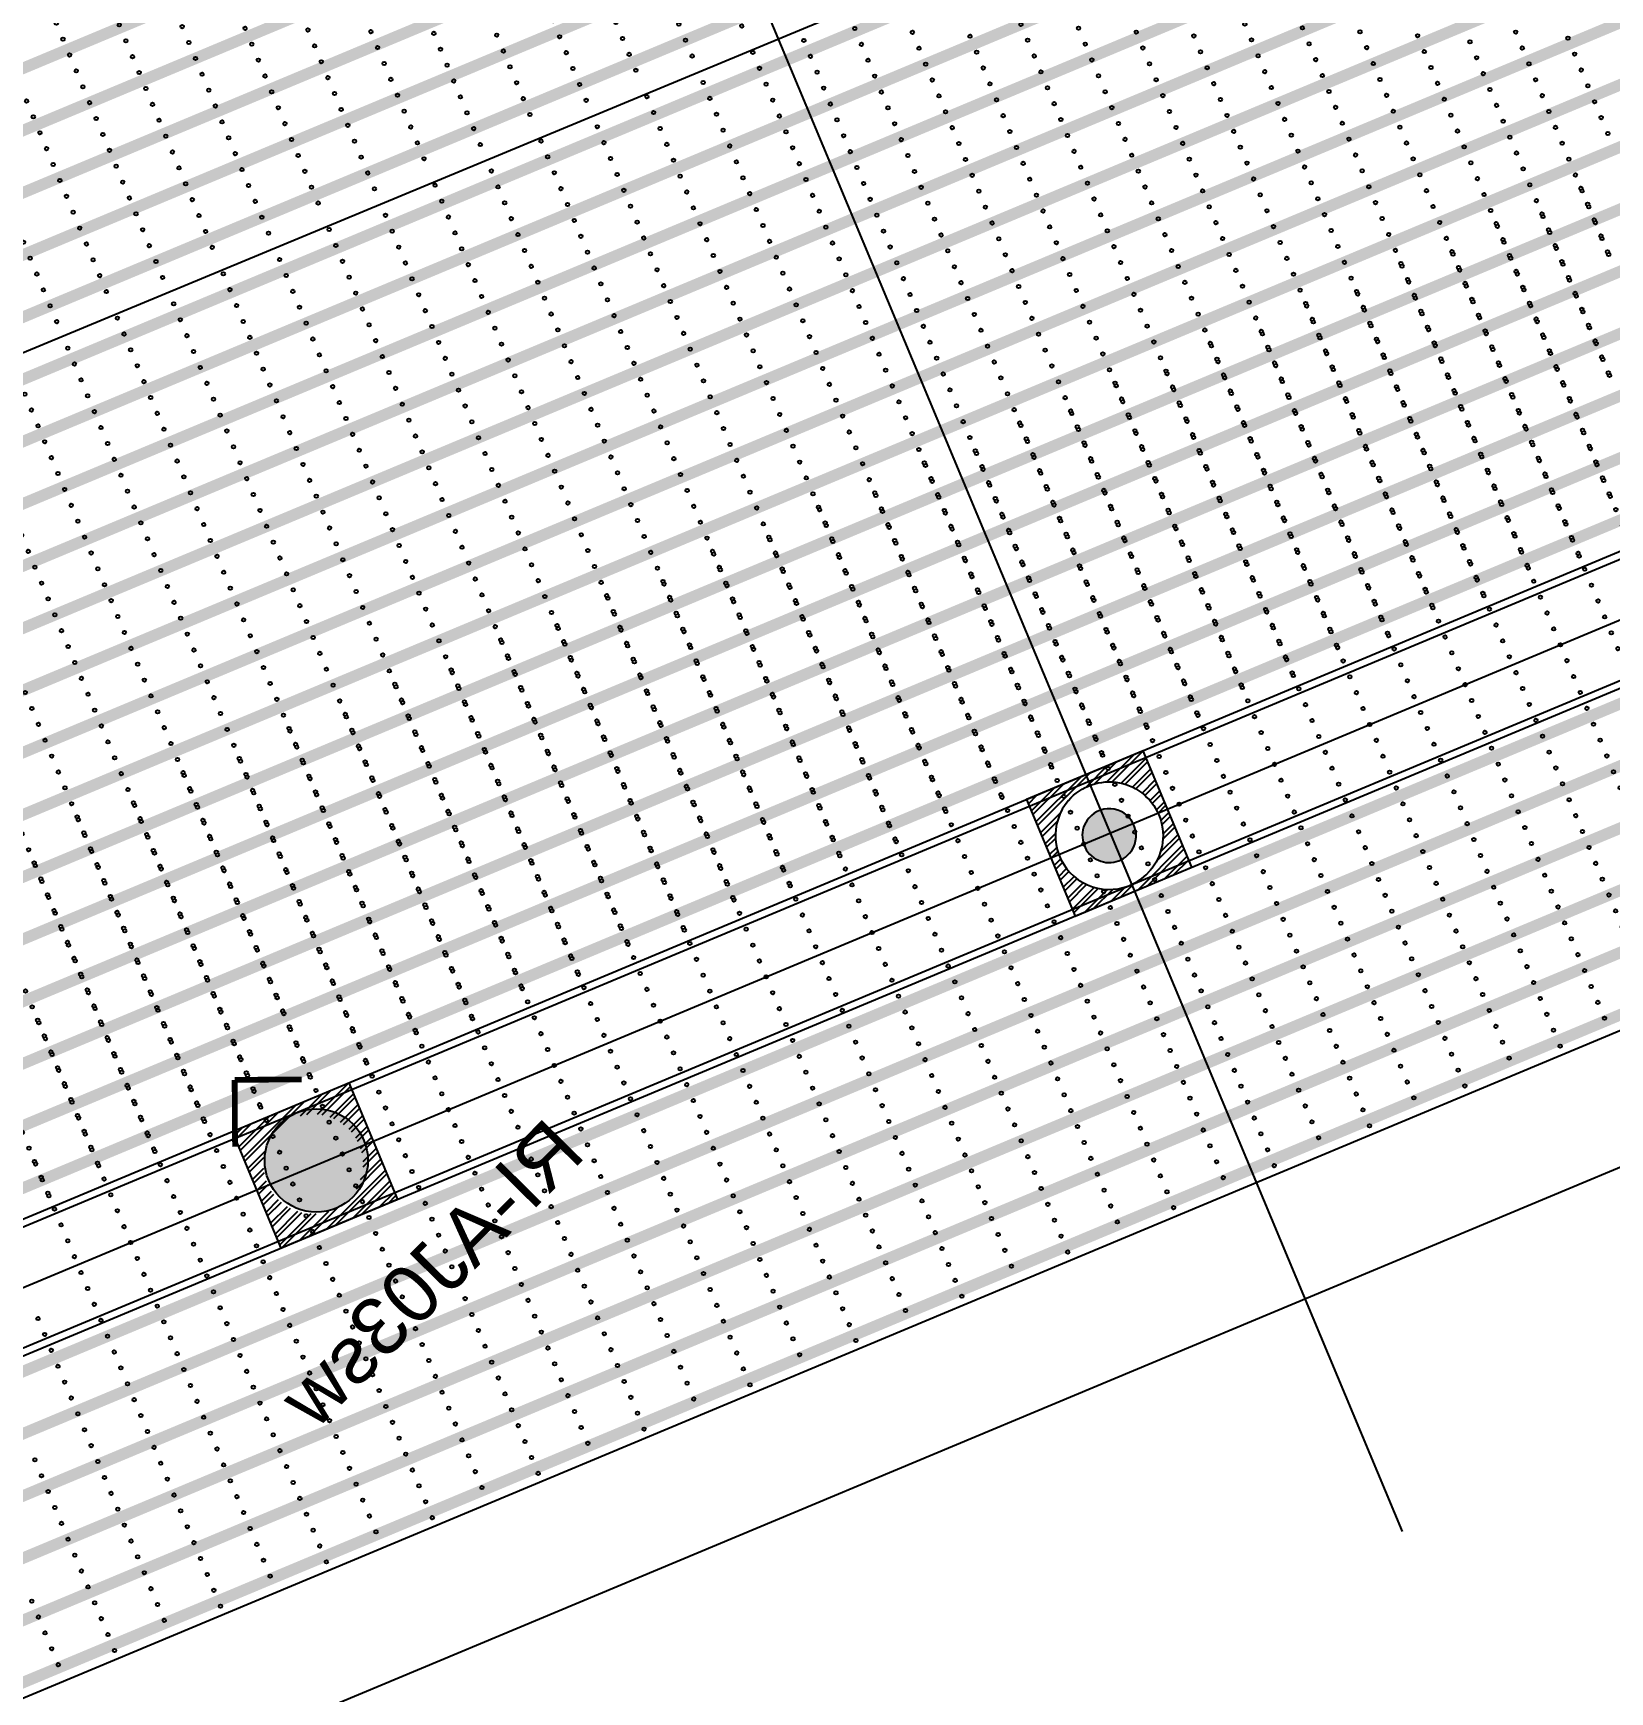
# Model space of a CAD drawing. Header units: millimetres. Extents: x 712803 to 922331, y -1382701 to -1225629.
# Drawn here: x 822952 to 825699, y -1274414 to -1271524 of the extents above; entities that cross this region are included whole.
import ezdxf
from ezdxf.enums import TextEntityAlignment as Align

# ---------------------------------------------------------------- set-up
doc = ezdxf.new("R2010")
doc.units = ezdxf.units.MM
doc.header["$LTSCALE"] = 10
doc.header["$MEASUREMENT"] = 0
doc.linetypes.add('CENTER', pattern=[50.8, 31.75, -6.35, 6.35, -6.35])
for name, color, linetype in [('I—平顶—分格线', 8, 'Continuous'), ('I—平顶—喷淋', 21, 'Continuous'), ('I—平顶—暖通', 144, 'Continuous'), ('I—平顶—灯具', 62, 'Continuous'), ('I—平顶—造型', 122, 'Continuous')]:
    doc.layers.add(name, color=color, linetype=linetype)
doc.styles.add('ARIAL', font='arial.ttf')
doc.styles.get("Standard").update_dxf_attribs({"font": 'arial.ttf'})
doc.dimstyles.new('\\M+19557\\M+18F80', dxfattribs={"dimtxt": 2.5, "dimasz": 0.8, "dimexe": 0, "dimexo": 0, "dimgap": 1, "dimtad": 1, "dimdec": 0, "dimzin": 0, "dimdsep": 46, "dimtxsty": 'Standard', "dimblk": 'DOT', "dimcen": 1, "dimaunit": 1, "dimadec": 3, "dimazin": 0, "dimtfac": 1, "dimtdec": 0, "dimtmove": 2, "dimatfit": 3, "dimfxl": 0, "dimtolj": 1, "dimtzin": 0, "dimarcsym": 0})

# ---------------------------------------------------------------- blocks, each defined once
blk = doc.blocks.new('100')
at = {"layer": 'I—平顶—分格线'}
for centre in [(-2850, -20), (-2650, -20), (-2450, -20), (-2250, -20), (-2050, -20), (-1850, -20), (-1650, -20), (-1450, -20), (-1250, -20), (-1050, -20), (-850, -20), (-2950, -35), (-2850, -50), (-2750, -35), (-2650, -50), (-2550, -35), (-2450, -50), (-2350, -35), (-2250, -50), (-2150, -35), (-2050, -50), (-1950, -35), (-1850, -50), (-1750, -35), (-1650, -50), (-1550, -35), (-1450, -50), (-1350, -35), (-1250, -50), (-1150, -35), (-1050, -50), (-950, -35), (-850, -50), (-750, -35), (-2950, -65), (-2850, -80), (-2750, -65), (-2650, -80), (-2550, -65), (-2450, -80), (-2350, -65), (-2250, -80), (-2150, -65), (-2050, -80), (-1950, -65), (-1850, -80), (-1750, -65), (-1650, -80), (-1550, -65), (-1450, -80), (-1350, -65), (-1250, -80), (-1150, -65), (-1050, -80), (-950, -65), (-850, -80), (-750, -65), (-2950, -95), (-2850, -110), (-2750, -95), (-2650, -110), (-2550, -95), (-2450, -110), (-2350, -95), (-2250, -110), (-2150, -95), (-2050, -110), (-1950, -95), (-1850, -110), (-1750, -95), (-1650, -110), (-1550, -95), (-1450, -110), (-1350, -95), (-1250, -110), (-1150, -95), (-1050, -110), (-950, -95), (-850, -110), (-750, -95), (-2950, -125), (-2850, -140), (-2750, -125), (-2650, -140), (-2550, -125), (-2450, -140), (-2350, -125), (-2250, -140), (-2150, -125), (-2050, -140), (-1950, -125), (-1850, -140), (-1750, -125), (-1650, -140), (-1550, -125), (-1450, -140), (-1350, -125), (-1250, -140), (-1150, -125), (-1050, -140), (-950, -125), (-850, -140), (-750, -125), (-2950, -155), (-2850, -170), (-2750, -155), (-2650, -170), (-2550, -155), (-2450, -170), (-2350, -155), (-2250, -170), (-2150, -155), (-2050, -170), (-1950, -155), (-1850, -170), (-1750, -155), (-1650, -170), (-1550, -155), (-1450, -170), (-1350, -155), (-1250, -170), (-1150, -155), (-1050, -170), (-950, -155), (-850, -170), (-750, -155), (-2950, -185), (-2850, -200), (-2750, -185), (-2650, -200), (-2550, -185), (-2450, -200), (-2350, -185), (-2250, -200), (-2150, -185), (-2050, -200), (-1950, -185), (-1850, -200), (-1750, -185), (-1650, -200), (-1550, -185), (-1450, -200), (-1350, -185), (-1250, -200), (-1150, -185), (-1050, -200), (-950, -185), (-850, -200), (-2950, -215), (-2850, -230), (-2750, -215), (-2650, -230), (-2550, -215), (-2450, -230), (-2350, -215), (-2250, -230), (-2150, -215), (-2050, -230), (-1950, -215), (-1850, -230), (-1750, -215), (-1650, -230), (-1550, -215), (-1450, -230), (-1350, -215), (-1250, -230), (-1150, -215), (-1050, -230), (-950, -215), (-850, -230), (-2950, -245), (-2850, -260), (-2750, -245), (-2650, -260), (-2550, -245), (-2450, -260), (-2350, -245), (-2250, -260), (-2150, -245), (-2050, -260), (-1950, -245), (-1850, -260), (-1750, -245), (-1650, -260), (-1550, -245), (-1450, -260), (-1350, -245), (-1250, -260), (-1150, -245), (-1050, -260), (-950, -245), (-850, -260), (-2950, -275), (-2850, -290), (-2750, -275), (-2650, -290), (-2550, -275), (-2450, -290), (-2350, -275), (-2250, -290), (-2150, -275), (-2050, -290), (-1950, -275), (-1850, -290), (-1750, -275), (-1650, -290), (-1550, -275), (-1450, -290), (-1350, -275), (-1250, -290), (-1150, -275), (-1050, -290), (-950, -275), (-850, -290), (-2950, -305), (-2850, -320), (-2750, -305), (-2650, -320), (-2550, -305), (-2450, -320), (-2350, -305), (-2250, -320), (-2150, -305), (-2050, -320), (-1950, -305), (-1850, -320), (-1750, -305), (-1650, -320), (-1550, -305), (-1450, -320), (-1350, -305), (-1250, -320), (-1150, -305), (-1050, -320), (-950, -305), (-850, -320), (-2950, -335), (-2750, -335), (-2550, -335), (-2350, -335), (-2150, -335), (-1950, -335), (-1750, -335), (-1550, -335), (-1350, -335), (-1150, -335), (-950, -335), (-2950, -365), (-2850, -350), (-2750, -365), (-2650, -350), (-2550, -365), (-2450, -350), (-2350, -365), (-2250, -350), (-2150, -365), (-2050, -350), (-1950, -365), (-1850, -350), (-1750, -365), (-1650, -350), (-1550, -365), (-1450, -350), (-1350, -365), (-1250, -350), (-1150, -365), (-1050, -350), (-950, -365), (-850, -350), (-2950, -395), (-2850, -380), (-2750, -395), (-2650, -380), (-2550, -395), (-2450, -380), (-2350, -395), (-2250, -380), (-2150, -395), (-2050, -380), (-1950, -395), (-1850, -380), (-1750, -395), (-1650, -380), (-1550, -395), (-1450, -380), (-1350, -395), (-1250, -380), (-1150, -395), (-1050, -380), (-950, -395), (-850, -380), (-2950, -425), (-2850, -410), (-2750, -425), (-2650, -410), (-2550, -425), (-2450, -410), (-2350, -425), (-2250, -410), (-2150, -425), (-2050, -410), (-1950, -425), (-1850, -410), (-1750, -425), (-1650, -410), (-1550, -425), (-1450, -410), (-1350, -425), (-1250, -410), (-1150, -425), (-1050, -410), (-950, -425), (-2950, -455), (-2850, -440), (-2750, -455), (-2650, -440), (-2550, -455), (-2450, -440), (-2350, -455), (-2250, -440), (-2150, -455), (-2050, -440), (-1950, -455), (-1850, -440), (-1750, -455), (-1650, -440), (-1550, -455), (-1450, -440), (-1350, -455), (-1250, -440), (-1150, -455), (-1050, -440), (-950, -455), (-2950, -485), (-2850, -470), (-2750, -485), (-2650, -470), (-2550, -485), (-2450, -470), (-2350, -485), (-2250, -470), (-2150, -485), (-2050, -470), (-1950, -485), (-1850, -470), (-1750, -485), (-1650, -470), (-1550, -485), (-1450, -470), (-1350, -485), (-1250, -470), (-1150, -485), (-1050, -470), (-950, -485), (-2950, -515), (-2850, -500), (-2750, -515), (-2650, -500), (-2550, -515), (-2450, -500), (-2350, -515), (-2250, -500), (-2150, -515), (-2050, -500), (-1950, -515), (-1850, -500), (-1750, -515), (-1650, -500), (-1550, -515), (-1450, -500), (-1350, -515), (-1250, -500), (-1150, -515), (-1050, -500), (-950, -515), (-2950, -545), (-2850, -530), (-2750, -545), (-2650, -530), (-2550, -545), (-2450, -530), (-2350, -545), (-2250, -530), (-2150, -545), (-2050, -530), (-1950, -545), (-1850, -530), (-1750, -545), (-1650, -530), (-1550, -545), (-1450, -530), (-1350, -545), (-1250, -530), (-1150, -545), (-1050, -530), (-950, -545), (-2950, -575), (-2850, -560), (-2750, -575), (-2650, -560), (-2550, -575), (-2450, -560), (-2350, -575), (-2250, -560), (-2150, -575), (-2050, -560), (-1950, -575), (-1850, -560), (-1750, -575), (-1650, -560), (-1550, -575), (-1450, -560), (-1350, -575), (-1250, -560), (-1150, -575), (-1050, -560), (-950, -575), (-2950, -605), (-2850, -590), (-2750, -605), (-2650, -590), (-2550, -605), (-2450, -590), (-2350, -605), (-2250, -590), (-2150, -605), (-2050, -590), (-1950, -605), (-1850, -590), (-1750, -605), (-1650, -590), (-1550, -605), (-1450, -590), (-1350, -605), (-1250, -590), (-1150, -605), (-1050, -590), (-950, -605), (-2950, -635), (-2850, -620), (-2750, -635), (-2650, -620), (-2550, -635), (-2450, -620), (-2350, -635), (-2250, -620), (-2150, -635), (-2050, -620), (-1950, -635), (-1850, -620), (-1750, -635), (-1650, -620), (-1550, -635), (-1450, -620), (-1350, -635), (-1250, -620), (-1150, -635), (-1050, -620), (-2950, -665), (-2850, -650), (-2750, -665), (-2650, -650), (-2550, -665), (-2450, -650), (-2350, -665), (-2250, -650), (-2150, -665), (-2050, -650), (-1950, -665), (-1850, -650), (-1750, -665), (-1650, -650), (-1550, -665), (-1450, -650), (-1350, -665), (-1250, -650), (-1150, -665), (-1050, -650), (-2950, -695), (-2850, -680), (-2750, -695), (-2650, -680), (-2550, -695), (-2450, -680), (-2350, -695), (-2250, -680), (-2150, -695), (-2050, -680), (-1950, -695), (-1850, -680), (-1750, -695), (-1650, -680), (-1550, -695), (-1450, -680), (-1350, -695), (-1250, -680), (-1150, -695), (-1050, -680), (-2950, -725), (-2850, -710), (-2750, -725), (-2650, -710), (-2550, -725), (-2450, -710), (-2350, -725), (-2250, -710), (-2150, -725), (-2050, -710), (-1950, -725), (-1850, -710), (-1750, -725), (-1650, -710), (-1550, -725), (-1450, -710), (-1350, -725), (-1250, -710), (-1150, -725), (-1050, -710), (-2850, -740), (-2650, -740), (-2450, -740), (-2250, -740), (-2050, -740), (-1850, -740), (-1650, -740), (-1450, -740), (-1250, -740), (-1050, -740), (-2950, -755), (-2850, -770), (-2750, -755), (-2650, -770), (-2550, -755), (-2450, -770), (-2350, -755), (-2250, -770), (-2150, -755), (-2050, -770), (-1950, -755), (-1850, -770), (-1750, -755), (-1650, -770), (-1550, -755), (-1450, -770), (-1350, -755), (-1250, -770), (-1150, -755), (-1050, -770), (-2950, -785), (-2850, -800), (-2750, -785), (-2650, -800), (-2550, -785), (-2450, -800), (-2350, -785), (-2250, -800), (-2150, -785), (-2050, -800), (-1950, -785), (-1850, -800), (-1750, -785), (-1650, -800), (-1550, -785), (-1450, -800), (-1350, -785), (-1250, -800), (-1150, -785), (-1050, -800), (-2950, -815), (-2850, -830), (-2750, -815), (-2650, -830), (-2550, -815), (-2450, -830), (-2350, -815), (-2250, -830), (-2150, -815), (-2050, -830), (-1950, -815), (-1850, -830), (-1750, -815), (-1650, -830), (-1550, -815), (-1450, -830), (-1350, -815), (-1250, -830), (-1150, -815), (-1050, -830), (-2950, -845), (-2850, -860), (-2750, -845), (-2650, -860), (-2550, -845), (-2450, -860), (-2350, -845), (-2250, -860), (-2150, -845), (-2050, -860), (-1950, -845), (-1850, -860), (-1750, -845), (-1650, -860), (-1550, -845), (-1450, -860), (-1350, -845), (-1250, -860), (-1150, -845), (-1050, -860), (-2950, -875), (-2850, -890), (-2750, -875), (-2650, -890), (-2550, -875), (-2450, -890), (-2350, -875), (-2250, -890), (-2150, -875), (-2050, -890), (-1950, -875), (-1850, -890), (-1750, -875), (-1650, -890), (-1550, -875), (-1450, -890), (-1350, -875), (-1250, -890), (-1150, -875), (-2950, -905), (-2850, -920), (-2750, -905), (-2650, -920), (-2550, -905), (-2450, -920), (-2350, -905), (-2250, -920), (-2150, -905), (-2050, -920), (-1950, -905), (-1850, -920), (-1750, -905), (-1650, -920), (-1550, -905), (-1450, -920), (-1350, -905), (-1250, -920), (-1150, -905), (-2950, -935), (-2850, -950), (-2750, -935), (-2650, -950), (-2550, -935), (-2450, -950), (-2350, -935), (-2250, -950), (-2150, -935), (-2050, -950), (-1950, -935), (-1850, -950), (-1750, -935), (-1650, -950), (-1550, -935), (-1450, -950), (-1350, -935), (-1250, -950), (-1150, -935), (-2950, -965), (-2850, -980), (-2750, -965), (-2650, -980), (-2550, -965), (-2450, -980), (-2350, -965), (-2250, -980), (-2150, -965), (-2050, -980), (-1950, -965), (-1850, -980), (-1750, -965), (-1650, -980), (-1550, -965), (-1450, -980), (-1350, -965), (-1250, -980), (-1150, -965), (-2950, -995), (-2850, -1010), (-2750, -995), (-2650, -1010), (-2550, -995), (-2450, -1010), (-2350, -995), (-2250, -1010), (-2150, -995), (-2050, -1010), (-1950, -995), (-1850, -1010), (-1750, -995), (-1650, -1010), (-1550, -995), (-1450, -1010), (-1350, -995), (-1250, -1010), (-1150, -995), (-2950, -1025), (-2850, -1040), (-2750, -1025), (-2650, -1040), (-2550, -1025), (-2450, -1040), (-2350, -1025), (-2250, -1040), (-2150, -1025), (-2050, -1040), (-1950, -1025), (-1850, -1040), (-1750, -1025), (-1650, -1040), (-1550, -1025), (-1450, -1040), (-1350, -1025), (-1250, -1040), (-1150, -1025), (-2950, -1055), (-2850, -1070), (-2750, -1055), (-2650, -1070), (-2550, -1055), (-2450, -1070), (-2350, -1055), (-2250, -1070), (-2150, -1055), (-2050, -1070), (-1950, -1055), (-1850, -1070), (-1750, -1055), (-1650, -1070), (-1550, -1055), (-1450, -1070), (-1350, -1055), (-1250, -1070), (-1150, -1055), (-2950, -1085), (-2850, -1100), (-2750, -1085), (-2650, -1100), (-2550, -1085), (-2450, -1100), (-2350, -1085), (-2250, -1100), (-2150, -1085), (-2050, -1100), (-1950, -1085), (-1850, -1100), (-1750, -1085), (-1650, -1100), (-1550, -1085), (-1450, -1100), (-1350, -1085), (-1250, -1100), (-1150, -1085), (-2950, -1115), (-2850, -1130), (-2750, -1115), (-2650, -1130), (-2550, -1115), (-2450, -1130), (-2350, -1115), (-2250, -1130), (-2150, -1115), (-2050, -1130), (-1950, -1115), (-1850, -1130), (-1750, -1115), (-1650, -1130), (-1550, -1115), (-1450, -1130), (-1350, -1115), (-1250, -1130), (-2950, -1145), (-2750, -1145), (-2550, -1145), (-2350, -1145), (-2150, -1145), (-1950, -1145), (-1750, -1145), (-1550, -1145), (-1350, -1145), (-2950, -1175), (-2850, -1160), (-2750, -1175), (-2650, -1160), (-2550, -1175), (-2450, -1160), (-2350, -1175), (-2250, -1160), (-2150, -1175), (-2050, -1160), (-1950, -1175), (-1850, -1160), (-1750, -1175), (-1650, -1160), (-1550, -1175), (-1450, -1160), (-1350, -1175), (-1250, -1160), (-2950, -1205), (-2850, -1190), (-2750, -1205), (-2650, -1190), (-2550, -1205), (-2450, -1190), (-2350, -1205), (-2250, -1190), (-2150, -1205), (-2050, -1190), (-1950, -1205), (-1850, -1190), (-1750, -1205), (-1650, -1190), (-1550, -1205), (-1450, -1190), (-1350, -1205), (-1250, -1190), (-2950, -1235), (-2850, -1220), (-2750, -1235), (-2650, -1220), (-2550, -1235), (-2450, -1220), (-2350, -1235), (-2250, -1220), (-2150, -1235), (-2050, -1220), (-1950, -1235), (-1850, -1220), (-1750, -1235), (-1650, -1220), (-1550, -1235), (-1450, -1220), (-1350, -1235), (-1250, -1220), (-2950, -1265), (-2850, -1250), (-2750, -1265), (-2650, -1250), (-2550, -1265), (-2450, -1250), (-2350, -1265), (-2250, -1250), (-2150, -1265), (-2050, -1250), (-1950, -1265), (-1850, -1250), (-1750, -1265), (-1650, -1250), (-1550, -1265), (-1450, -1250), (-1350, -1265), (-1250, -1250), (-2950, -1295), (-2850, -1280), (-2750, -1295), (-2650, -1280), (-2550, -1295), (-2450, -1280), (-2350, -1295), (-2250, -1280), (-2150, -1295), (-2050, -1280), (-1950, -1295), (-1850, -1280), (-1750, -1295), (-1650, -1280), (-1550, -1295), (-1450, -1280), (-1350, -1295), (-1250, -1280), (-2950, -1325), (-2850, -1310), (-2750, -1325), (-2650, -1310), (-2550, -1325), (-2450, -1310), (-2350, -1325), (-2250, -1310), (-2150, -1325), (-2050, -1310), (-1950, -1325), (-1850, -1310), (-1750, -1325), (-1650, -1310), (-1550, -1325), (-1450, -1310), (-1350, -1325), (-1250, -1310), (-2950, -1355), (-2850, -1340), (-2750, -1355), (-2650, -1340), (-2550, -1355), (-2450, -1340), (-2350, -1355), (-2250, -1340), (-2150, -1355), (-2050, -1340), (-1950, -1355), (-1850, -1340), (-1750, -1355), (-1650, -1340), (-1550, -1355), (-1450, -1340), (-1350, -1355), (-1250, -1340), (-2950, -1385), (-2850, -1370), (-2750, -1385), (-2650, -1370), (-2550, -1385), (-2450, -1370), (-2350, -1385), (-2250, -1370), (-2150, -1385), (-2050, -1370), (-1950, -1385), (-1850, -1370), (-1750, -1385), (-1650, -1370), (-1550, -1385), (-1450, -1370), (-1350, -1385)]:
    blk.add_circle(centre, 3, dxfattribs=at)
blk = doc.blocks.new('7890')
at = {"layer": 'I—平顶—分格线'}
for centre in [(-940, -20), (-760, -20), (-580, -20), (-400, -20), (-220, -20), (-40, -20), (-940, -50), (-850, -35), (-760, -50), (-670, -35), (-580, -50), (-490, -35), (-400, -50), (-310, -35), (-220, -50), (-130, -35), (-40, -50), (-940, -80), (-850, -65), (-760, -80), (-670, -65), (-580, -80), (-490, -65), (-400, -80), (-310, -65), (-220, -80), (-130, -65), (-40, -80), (-940, -110), (-850, -95), (-760, -110), (-670, -95), (-580, -110), (-490, -95), (-400, -110), (-310, -95), (-220, -110), (-130, -95), (-40, -110), (-940, -140), (-850, -125), (-760, -140), (-670, -125), (-580, -140), (-490, -125), (-400, -140), (-310, -125), (-220, -140), (-130, -125), (-40, -140), (-940, -170), (-850, -155), (-760, -170), (-670, -155), (-580, -170), (-490, -155), (-400, -170), (-310, -155), (-220, -170), (-130, -155), (-40, -170), (-940, -200), (-850, -185), (-760, -200), (-670, -185), (-580, -200), (-490, -185), (-400, -200), (-310, -185), (-220, -200), (-130, -185), (-40, -200), (-940, -230), (-850, -215), (-760, -230), (-670, -215), (-580, -230), (-490, -215), (-400, -230), (-310, -215), (-220, -230), (-130, -215), (-40, -230), (-940, -260), (-850, -245), (-760, -260), (-670, -245), (-580, -260), (-490, -245), (-400, -260), (-310, -245), (-220, -260), (-130, -245), (-40, -260), (-940, -290), (-850, -275), (-760, -290), (-670, -275), (-580, -290), (-490, -275), (-400, -290), (-310, -275), (-220, -290), (-130, -275), (-40, -290), (-940, -320), (-850, -305), (-760, -320), (-670, -305), (-580, -320), (-490, -305), (-400, -320), (-310, -305), (-220, -320), (-130, -305), (-40, -320), (-850, -335), (-670, -335), (-490, -335), (-310, -335), (-130, -335), (-940, -350), (-850, -365), (-760, -350), (-670, -365), (-580, -350), (-490, -365), (-400, -350), (-310, -365), (-220, -350), (-130, -365), (-40, -350), (-940, -380), (-850, -395), (-760, -380), (-670, -395), (-580, -380), (-490, -395), (-400, -380), (-310, -395), (-220, -380), (-130, -395), (-40, -380), (-940, -410), (-850, -425), (-760, -410), (-670, -425), (-580, -410), (-490, -425), (-400, -410), (-310, -425), (-220, -410), (-130, -425), (-40, -410), (-940, -440), (-850, -455), (-760, -440), (-670, -455), (-580, -440), (-490, -455), (-400, -440), (-310, -455), (-220, -440), (-130, -455), (-40, -440), (-940, -470), (-850, -485), (-760, -470), (-670, -485), (-580, -470), (-490, -485), (-400, -470), (-310, -485), (-220, -470), (-130, -485), (-40, -470), (-940, -500), (-850, -515), (-760, -500), (-670, -515), (-580, -500), (-490, -515), (-400, -500), (-310, -515), (-220, -500), (-130, -515), (-40, -500), (-940, -530), (-850, -545), (-760, -530), (-670, -545), (-580, -530), (-490, -545), (-400, -530), (-310, -545), (-220, -530), (-130, -545), (-40, -530), (-940, -560), (-850, -575), (-760, -560), (-670, -575), (-580, -560), (-490, -575), (-400, -560), (-310, -575), (-220, -560), (-130, -575), (-40, -560), (-940, -590), (-850, -605), (-760, -590), (-670, -605), (-580, -590), (-490, -605), (-400, -590), (-310, -605), (-220, -590), (-130, -605), (-40, -590), (-940, -620), (-850, -635), (-760, -620), (-670, -635), (-580, -620), (-490, -635), (-400, -620), (-310, -635), (-220, -620), (-130, -635), (-40, -620), (-940, -650), (-850, -665), (-760, -650), (-670, -665), (-580, -650), (-490, -665), (-400, -650), (-310, -665), (-220, -650), (-130, -665), (-40, -650), (-940, -680), (-850, -695), (-760, -680), (-670, -695), (-580, -680), (-490, -695), (-400, -680), (-310, -695), (-220, -680), (-130, -695), (-40, -680), (-940, -710), (-850, -725), (-760, -710), (-670, -725), (-580, -710), (-490, -725), (-400, -710), (-310, -725), (-220, -710), (-130, -725), (-40, -710), (-940, -740), (-760, -740), (-580, -740), (-400, -740), (-220, -740), (-40, -740), (-940, -770), (-850, -755), (-760, -770), (-670, -755), (-580, -770), (-490, -755), (-400, -770), (-310, -755), (-220, -770), (-130, -755), (-40, -770), (-940, -800), (-850, -785), (-760, -800), (-670, -785), (-580, -800), (-490, -785), (-400, -800), (-310, -785), (-220, -800), (-130, -785), (-40, -800), (-940, -830), (-850, -815), (-760, -830), (-670, -815), (-580, -830), (-490, -815), (-400, -830), (-310, -815), (-220, -830), (-130, -815), (-40, -830), (-940, -860), (-850, -845), (-760, -860), (-670, -845), (-580, -860), (-490, -845), (-400, -860), (-310, -845), (-220, -860), (-130, -845), (-40, -860), (-940, -890), (-850, -875), (-760, -890), (-670, -875), (-580, -890), (-490, -875), (-400, -890), (-310, -875), (-220, -890), (-130, -875), (-40, -890), (-940, -920), (-850, -905), (-760, -920), (-670, -905), (-580, -920), (-490, -905), (-400, -920), (-310, -905), (-220, -920), (-130, -905), (-40, -920), (-940, -950), (-850, -935), (-760, -950), (-670, -935), (-580, -950), (-490, -935), (-400, -950), (-310, -935), (-220, -950), (-130, -935), (-40, -950), (-940, -980), (-850, -965), (-760, -980), (-670, -965), (-580, -980), (-490, -965), (-400, -980), (-310, -965), (-220, -980), (-130, -965), (-40, -980), (-940, -1010), (-850, -995), (-760, -1010), (-670, -995), (-580, -1010), (-490, -995), (-400, -1010), (-310, -995), (-220, -1010), (-130, -995), (-40, -1010), (-940, -1040), (-850, -1025), (-760, -1040), (-670, -1025), (-580, -1040), (-490, -1025), (-400, -1040), (-310, -1025), (-220, -1040), (-130, -1025), (-40, -1040), (-940, -1070), (-850, -1055), (-760, -1070), (-670, -1055), (-580, -1070), (-490, -1055), (-400, -1070), (-310, -1055), (-220, -1070), (-130, -1055), (-40, -1070), (-940, -1100), (-850, -1085), (-760, -1100), (-670, -1085), (-580, -1100), (-490, -1085), (-400, -1100), (-310, -1085), (-220, -1100), (-130, -1085), (-40, -1100), (-940, -1130), (-850, -1115), (-760, -1130), (-670, -1115), (-580, -1130), (-490, -1115), (-400, -1130), (-310, -1115), (-220, -1130), (-130, -1115), (-40, -1130), (-850, -1145), (-670, -1145), (-490, -1145), (-310, -1145), (-130, -1145), (-940, -1160), (-850, -1175), (-760, -1160), (-670, -1175), (-580, -1160), (-490, -1175), (-400, -1160), (-310, -1175), (-220, -1160), (-130, -1175), (-40, -1160), (-940, -1190), (-850, -1205), (-760, -1190), (-670, -1205), (-580, -1190), (-490, -1205), (-400, -1190), (-310, -1205), (-220, -1190), (-130, -1205), (-40, -1190), (-940, -1220), (-850, -1235), (-760, -1220), (-670, -1235), (-580, -1220), (-490, -1235), (-400, -1220), (-310, -1235), (-220, -1220), (-130, -1235), (-40, -1220), (-940, -1250), (-850, -1265), (-760, -1250), (-670, -1265), (-580, -1250), (-490, -1265), (-400, -1250), (-310, -1265), (-220, -1250), (-130, -1265), (-40, -1250), (-940, -1280), (-850, -1295), (-760, -1280), (-670, -1295), (-580, -1280), (-490, -1295), (-400, -1280), (-310, -1295), (-220, -1280), (-130, -1295), (-40, -1280), (-940, -1310), (-850, -1325), (-760, -1310), (-670, -1325), (-580, -1310), (-490, -1325), (-400, -1310), (-310, -1325), (-220, -1310), (-130, -1325), (-40, -1310), (-940, -1340), (-850, -1355), (-760, -1340), (-670, -1355), (-580, -1340), (-490, -1355), (-400, -1340), (-310, -1355), (-220, -1340), (-130, -1355), (-40, -1340), (-940, -1370), (-850, -1385), (-760, -1370), (-670, -1385), (-580, -1370), (-490, -1385), (-400, -1370), (-310, -1385), (-220, -1370), (-130, -1385), (-40, -1370)]:
    blk.add_circle(centre, 3, dxfattribs=at)
at = {"layer": 'I—平顶—分格线', "color": 3}
for centre in [(-1030, -95), (-1030, -125), (-1030, -155), (-1030, -185), (-1030, -215), (-1030, -245), (-1110, -290), (-1030, -275), (-1110, -320), (-1030, -305), (-1030, -335), (-1110, -350), (-1030, -365), (-1110, -380), (-1030, -395), (-1110, -410), (-1030, -425), (-1110, -440), (-1030, -455), (-1190, -485), (-1110, -470), (-1030, -485), (-1190, -515), (-1110, -500), (-1030, -515), (-1190, -545), (-1110, -530), (-1030, -545), (-1190, -575), (-1110, -560), (-1030, -575), (-1190, -605), (-1110, -590), (-1030, -605), (-1190, -635), (-1110, -620), (-1030, -635), (-1190, -665), (-1110, -650), (-1030, -665), (-1270, -680), (-1190, -695), (-1110, -680), (-1030, -695), (-1270, -710), (-1190, -725), (-1110, -710), (-1030, -725), (-1270, -740), (-1110, -740), (-1270, -770), (-1190, -755), (-1110, -770), (-1030, -755), (-1270, -800), (-1190, -785), (-1110, -800), (-1030, -785), (-1270, -830), (-1190, -815), (-1110, -830), (-1030, -815), (-1270, -860), (-1190, -845), (-1110, -860), (-1030, -845), (-1190, -875), (-1110, -890), (-1030, -875), (-1190, -905), (-1110, -920), (-1030, -905), (-1030, -935), (-1030, -965), (-1030, -995), (-1030, -1025), (-1110, -1070), (-1030, -1055), (-1110, -1100), (-1030, -1085), (-1110, -1130), (-1030, -1115), (-1030, -1145), (-1110, -1160), (-1030, -1175), (-1110, -1190), (-1030, -1205), (-1110, -1220), (-1030, -1235), (-1190, -1265), (-1110, -1250), (-1030, -1265), (-1190, -1295), (-1110, -1280), (-1030, -1295), (-1190, -1325), (-1110, -1310), (-1030, -1325), (-1190, -1355), (-1110, -1340), (-1030, -1355), (-1190, -1385), (-1110, -1370), (-1030, -1385)]:
    blk.add_circle(centre, 3, dxfattribs=at)
blk = doc.blocks.new('*U326')
for p, q in [((-1944.1, 80.6), (6265.1, 80.6)), ((-1939.3, 75.9), (6260.4, 75.9)), ((-1939.3, 40.3), (6260.4, 40.3)), ((6265.1, 0), (-1944.1, 0)), ((6260.4, 4.7), (-1939.3, 4.7))]:
    blk.add_line(p, q)
blk = doc.blocks.new('*D175')
at = {"layer": 'Defpoints', "color": 0, "transparency": 16777216}
for p in [(82.5, 69.3), (82.5, 0), (-82.5, 0)]:
    blk.add_point(p, dxfattribs=at)
at = {"color": 0, "transparency": 16777216, "insert": (69.3, 88.9), "char_height": 15, "attachment_point": 5}
blk.add_mtext('\\A1;165', dxfattribs=at)
blk = doc.blocks.new('_Dot')
at = {"color": 0, "linetype": 'ByBlock', "lineweight": -2}
blk.add_line((-0.5, 0), (-1, 0), dxfattribs=at)
at = {"color": 0, "linetype": 'ByBlock', "const_width": 0.5}
blk.add_lwpolyline([(-0.25, 0, 1), (0.25, 0, 1)], format="xyb", close=True, dxfattribs=at)
blk = doc.blocks.new('上下喷1111')
h = blk.add_hatch(color=256)
h.dxf.hatch_style = 1
edge = h.paths.add_edge_path()
edge.add_arc((0, 0), 0.5, 0, 180)
edge.add_arc((0, 0), 0.5, 180, 360)
at = {"elevation": 0}
for points in [[(-1, 0, -1), (1, 0, 0.084041)], [(-1, 0, 1), (1, 0, -0.084041)]]:
    blk.add_lwpolyline(points, format="xyb", dxfattribs=at)
blk.add_lwpolyline([(0.5, 0, 1), (-0.5, 0, 1)], format="xyb", close=True, dxfattribs=at)
blk = doc.blocks.new('*U171')
h = blk.add_hatch(color=256)
edge = h.paths.add_edge_path()
edge.add_arc((0, 0), 82.5, -90, 90, ccw=False)
edge.add_arc((0, 0), 82.5, 90, 270, ccw=False)
at = {"const_width": 16.5}
blk.add_lwpolyline([(82.5, 0, 0.414214), (0, 82.5, 0.414214), (-82.5, 0, 0.414214), (0, -82.5, 0.414214)], format="xyb", close=True, dxfattribs=at)
dim = blk.add_linear_dim(base=(82.5, 69.3), p1=(-82.5, 0), p2=(82.5, 0), dimstyle='\\M+19557\\M+18F80', override={"dimtxt": 15, "dimgap": 5, "dimse1": 1, "dimse2": 1, "dimsd1": 1, "dimsd2": 1})
dim.commit()
dim.dimension.update_dxf_attribs({"geometry": '*D175', "text_midpoint": (69.3, 88.9), "dimtype": 160})
blk = doc.blocks.new('*U172')
at = {"const_width": 10}
for points in [[(0, 200), (-82.5, 117.5)], [(0, 200), (82.5, 117.5)]]:
    blk.add_lwpolyline(points, dxfattribs=at)
blk.add_blockref('*U171', (0, 0))
at = {"style": 'ARIAL'}
blk.add_text('RI-AJ03sw', height=100, dxfattribs=at).set_placement((0, -280.2), align=Align.MIDDLE_CENTER)
blk.add_text('RI-AJ03sw', height=100, dxfattribs=at).set_placement((0, -280.2), align=Align.MIDDLE_CENTER)
blk = doc.blocks.new('P1-T2')
at = {"layer": 'I—平顶—分格线'}
h = blk.add_hatch(dxfattribs=at)
h.set_pattern_fill('ANSI32', color=256, scale=2, angle=-112.6844)
h.set_pattern_definition([(292.3155952, (1491410.106, 249780.641), (17.62327694, 7.23343693), []), (292.3155952, (1491406.642, 249772.355), (17.62327694, 7.23343693), [])])
edge = h.paths.add_edge_path()
edge.add_arc((-1326.4, -8228.2), 93.8, -112.6844, 247.3156)
h.paths.add_polyline_path([(-1440, -8116.7), (-1440, -8336.7), (-1220, -8336.7), (-1220, -8116.7)])
h = blk.add_hatch(dxfattribs=at)
h.set_pattern_fill('ANSI32', color=256, scale=2, angle=-112.6844)
h.set_pattern_definition([(292.3155952, (1488390.085, 248280.652), (17.62327694, 7.23343693), []), (292.3155952, (1488386.622, 248272.366), (17.62327694, 7.23343693), [])])
edge = h.paths.add_edge_path(flags=16)
edge.add_arc((-1333.6, -9728.2), 86.7, 292.6844, 652.6844, ccw=False)
h.paths.add_polyline_path([(-1220, -9616.7), (-1220, -9836.7), (-1440, -9836.7), (-1440, -9616.7)])
for points in [[(-2809.9, -23.6), (-2863, -22432.8)], [(-670, -20), (-670, -22429.3)], [(-450, -20), (-450, -22429.3)], [(-5690.8, -8224.7), (-10.8, -8224.7)]]:
    blk.add_lwpolyline(points, dxfattribs=at)
at = {"layer": 'I—平顶—灯具', "linetype": 'CENTER', "ltscale": 0.01, "const_width": 20}
for points in [[(-3290, -20), (-3290, -22429.3)], [(-3190, -20), (-3190, -22429.3)], [(-3090, -20), (-3090, -22429.3)], [(-2990, -20), (-2990, -22429.3)], [(-2890, -20), (-2890, -22429.3)], [(-2790, -20), (-2790, -22429.3)], [(-2690, -20), (-2690, -22429.3)], [(-2590, -20), (-2590, -22429.3)], [(-2490, -20), (-2490, -22429.3)], [(-2390, -20), (-2390, -22429.3)], [(-2290, -20), (-2290, -22449.3)], [(-2190, -20), (-2190, -22449.3)], [(-2090, -20), (-2090, -22449.3)], [(-1990, -20), (-1990, -22429.3)], [(-1890, -20), (-1890, -22429.3)], [(-1790, -20), (-1790, -22429.3)], [(-1690, -20), (-1690, -22429.3)], [(-1590, -20), (-1590, -22429.3)], [(-1490, -20), (-1490, -22429.3)], [(-1195, -20), (-1195, -22429.3)], [(-1095, -20), (-1095, -22429.3)], [(-995, -20), (-995, -22429.3)], [(-895, -20), (-895, -22429.3)], [(-795, -20), (-795, -22429.3)], [(-695, -20), (-695, -22429.3)]]:
    blk.add_lwpolyline(points, dxfattribs=at)
at = {"layer": 'I—平顶—造型'}
for points in [[(-1440, -8116.7), (-1440, -8336.7), (-1220, -8336.7), (-1220, -8116.7)], [(-1220, -9616.7), (-1220, -9836.7), (-1440, -9836.7), (-1440, -9616.7)]]:
    blk.add_lwpolyline(points, close=True, dxfattribs=at)
blk.add_circle((-1337.1, -9721.1), 90, dxfattribs=at)
at = {"layer": 'I—平顶—分格线', "rotation": 270}
for name, p in [('7890', (-1440, -8224.7)), ('7890', (-665, -8224.7)), ('100', (-2840, -11224.7)), ('100', (-1440, -11224.7)), ('100', (-665, -11224.7))]:
    blk.add_blockref(name, p, dxfattribs=at)
at = {"layer": 'I—平顶—喷淋', "extrusion": (-1.15177e-08, 9.28553e-09, 1), "xscale": 93.75000000000007, "yscale": 93.75000000000007, "zscale": 93.75000000000007, "rotation": 26.39356275663607}
blk.add_blockref('上下喷1111', (-1326.4, -8228.2, 0), dxfattribs=at)
at = {"layer": 'I—平顶—暖通', "xscale": -2.729779416098289, "yscale": 2.729779416098289, "zscale": 2.729779416098289, "rotation": 270}
blk.add_blockref('*U326', (-1440, -17122.5), dxfattribs=at)
at = {"layer": 'I—平顶—灯具', "linetype": 'CENTER', "ltscale": 0.002, "xscale": -1, "rotation": 112.6941161594595}
blk.add_blockref('*U172', (-1337.1, -9721.1), dxfattribs=at)

msp = doc.modelspace()

# ---------------------------------------------------------------- block references
at = {"rotation": 292.6891305224073}
msp.add_blockref('P1-T2', (832929.7, -1270972.1, 0), dxfattribs=at)

doc.saveas('drawing.dxf')
